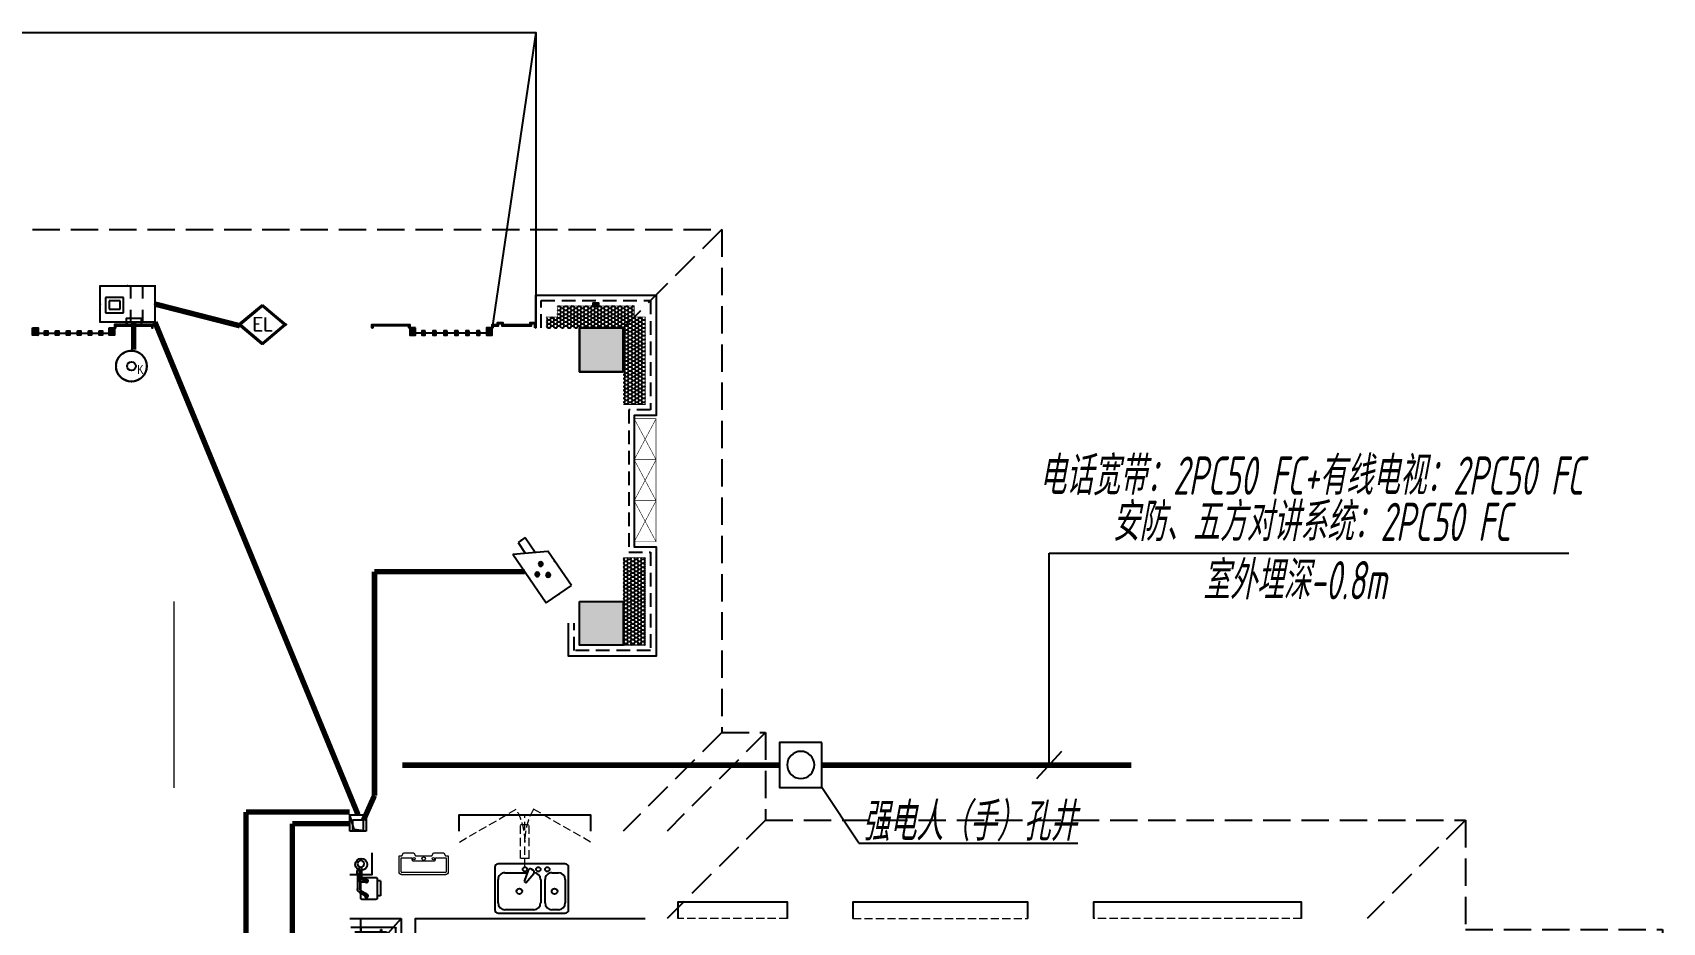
# Model space of a CAD drawing. Extents: x 3002737 to 4077523, y -995787 to -7267.
# Drawn here: x 3083137 to 3098037, y -918178 to -910043 of the extents above; entities that cross this region are included whole.
import ezdxf
from ezdxf.enums import TextEntityAlignment as Align

# ---------------------------------------------------------------- set-up
doc = ezdxf.new("R2010")
doc.units = 0
doc.header["$LTSCALE"] = 1000
doc.header["$MEASUREMENT"] = 0
doc.linetypes.add('DASH', pattern=[0.35, 0.25, -0.1])
doc.linetypes.add('HIDDEN', pattern=[0.375, 0.25, -0.125])
doc.layers.get('0').update_dxf_attribs({"linetype": 'CONTINUOUS'})
for name, color, linetype in [('!!DIM-动力', 7, 'CONTINUOUS'), ('!!电气', 1, 'CONTINUOUS'), ('A-EQPM-MECH', 191, 'CONTINUOUS'), ('AH-FURNITURE', 1, 'CONTINUOUS'), ('DIM-照明', 7, 'CONTINUOUS'), ('EQUIP-安防', 3, 'CONTINUOUS'), ('IP-bath&kitchen-JOHNSON', 4, 'CONTINUOUS'), ('LVTRY', 252, 'CONTINUOUS'), ('VPIPE-中水', 122, 'CONTINUOUS'), ('WIRE-安防', 4, 'CONTINUOUS'), ('WIRE-消防', 4, 'CONTINUOUS'), ('WIRE-综合布线', 5, 'DASH'), ('修改标示', 212, 'CONTINUOUS'), ('卫生间', 6, 'CONTINUOUS'), ('建筑-排气道', 252, 'CONTINUOUS'), ('电气', 6, 'CONTINUOUS'), ('看线', 185, 'CONTINUOUS'), ('立面', 73, 'CONTINUOUS'), ('立面-看线', 251, 'CONTINUOUS'), ('设备', 253, 'CONTINUOUS'), ('铝合金', 144, 'CONTINUOUS')]:
    doc.layers.add(name, color=color, linetype=linetype)
for name, color, linetype, lineweight in [('PUB_HATCH', 8, 'CONTINUOUS', 9), ('STAIR', 252, 'CONTINUOUS', 20), ('WINDOW', 146, 'CONTINUOUS', 20), ('平面-看线', 252, 'CONTINUOUS', 15), ('平面-空调室内机', 176, 'CONTINUOUS', 9), ('平面-空调预留孔', 252, 'CONTINUOUS', 15), ('立面-洞口示意', 252, 'CONTINUOUS', 13)]:
    doc.layers.add(name, color=color, linetype=linetype, lineweight=lineweight)
doc.styles.add('_TEL_DIM', font='SIMPLEX', dxfattribs={"width": 0.8, "height": 3.5, "bigfont": 'HZTXT'})
doc.styles.add('DIM_FONT', font='SIMPLEX', dxfattribs={"width": 0.7, "bigfont": 'GBCBIG'})
doc.styles.add('HZTXT', font='gbeitc.shx', dxfattribs={"width": 0.8, "height": 400, "bigfont": 'hztxt.shx'})
doc.styles.add('SM1', font='realsz.shx', dxfattribs={"width": 0.75, "bigfont": 'realhz.shx'})
doc.styles.get("Standard").update_dxf_attribs({"font": 'gbenor.shx', "bigfont": 'gbcbig.shx'})
pattern_1 = [(45, (-853350.0334, -780835.0008), (-2.24506403, 2.24506403), [])]
pattern_2 = [(45, (-665092.5196, -939480.5144), (-2.24506403, 2.24506403), [])]
pattern_3 = [(45, (-664992.5196, -939480.5153), (-2.24506403, 2.24506403), [])]
pattern_4 = [(45, (-664892.5196, -939480.5162), (-2.24506403, 2.24506403), [])]
pattern_5 = [(45, (-664792.5196, -939480.517), (-2.24506403, 2.24506403), [])]
pattern_6 = [(45, (-664692.5196, -939480.518), (-2.24506403, 2.24506403), [])]
pattern_7 = [(45, (-664592.5196, -939480.519), (-2.24506403, 2.24506403), [])]
pattern_8 = [(45, (-665202.5203, -939480.5138), (-2.24506403, 2.24506403), [])]
pattern_9 = [(45, (-664502.517, -939480.51), (-2.24506403, 2.24506403), [])]

# ---------------------------------------------------------------- blocks, each defined once
blk = doc.blocks.new('A$C148B7D8E')
at = {"layer": '卫生间', "color": 252, "linetype": 'DASH'}
for p, q in [((7700, 15400), (8600, 14500)), ((7300, 10800), (8200, 9900)), ((7700, 10800), (8600, 9900)), ((900, 10000), (1800, 9100)), ((7300, 10000), (8200, 9100))]:
    blk.add_line(p, q, dxfattribs=at)
blk.add_lwpolyline([(16100, 14000), (16100, 15400), (7700, 15400), (7700, 10800), (7300, 10800), (7300, 10000), (900, 10000), (900, 9000), (-900, 9000), (-900, -900), (1750, -900), (1750, -2100), (23450, -2100), (23450, -900), (25100, -900)], dxfattribs=at)
blk = doc.blocks.new('rtyg7uyhg')
at = {"layer": 'LVTRY'}
for p, q in [((193590, 45458), (193590, 45069)), ((194235, 45489), (193621, 45489)), ((194265, 45069), (194265, 45458)), ((193621, 45131), (193621, 45346)), ((193682, 45407), (193888, 45407)), ((193896, 45430), (193858, 45326)), ((193858, 45326), (193875, 45316)), ((193875, 45316), (193946, 45401)), ((193926, 45440), (193940, 45432)), ((194010, 45346), (194010, 45131)), ((194051, 45131), (194051, 45346)), ((194112, 45407), (194173, 45407)), ((194235, 45346), (194235, 45131)), ((193621, 45039), (194235, 45039)), ((193948, 45069), (193682, 45069)), ((194173, 45069), (194112, 45069))]:
    blk.add_line(p, q, dxfattribs=at)
for centre, radius in [((193866, 45438), 20.5), ((193989, 45438), 20.5), ((194071, 45438), 20.5), ((193815, 45238), 25.6), ((194137, 45238), 25.6)]:
    blk.add_circle(centre, radius, dxfattribs=at)
for centre, radius, start, end in [((193621, 45458), 30.7, 90, 180), ((194235, 45458), 30.7, 360, 90), ((193682, 45346), 61.4, 90, 180), ((193916, 45423), 20.5, 60, 159.4623), ((193930, 45414), 20.5, 320.5377, 60), ((193948, 45346), 61.4, 360, 90), ((194112, 45346), 61.4, 90, 180), ((194173, 45346), 61.4, 360, 90), ((193621, 45069), 30.7, 180, 270), ((193682, 45131), 61.4, 180, 270), ((193948, 45131), 61.4, 270, 360), ((194112, 45131), 61.4, 180, 270), ((194173, 45131), 61.4, 270, 360), ((194235, 45069), 30.7, 270, 360)]:
    blk.add_arc(centre, radius, start, end, dxfattribs=at)
at = {"layer": 'LVTRY', "style": 'DIM_FONT', "width": 0.8, "flags": 9}
for tag in ['YSIZE', 'XSIZE']:
    blk.add_attdef(tag, (193928, 45488), '', height=0.5, rotation=90, dxfattribs=at)
blk = doc.blocks.new('A$C60D053AF')
at = {"layer": 'AH-FURNITURE', "color": 8}
for p, q in [((233, -90), (128, -90)), ((233, -110), (128, -110)), ((193, -71), (328, -71)), ((193, -91), (328, -91)), ((245, -129), (245, -122)), ((265, -129), (265, -122)), ((342, -97), (370, -143)), ((356, -83), (384, -129)), ((255, -281), (255, -251)), ((255, -281), (393, -281)), ((393, -281), (393, -251))]:
    blk.add_line(p, q, dxfattribs=at)
for points in [[(170, -68, 1), (170, -94), (193, -94), (193, -68)], [(234, -251), (414, -251, 0.414214), (424, -241), (424, -111, 0.414214), (414, -101), (234, -101, 0.414214), (224, -111), (224, -241, 0.414214)], [(268, -122), (268, -107, 0.414214), (248, -87), (233, -87), (233, -113), (242, -113), (242, -122)], [(242, -152, 1), (268, -152), (268, -129), (242, -129)], [(384, -161, 1), (402, -143), (386, -127), (368, -145)]]:
    blk.add_lwpolyline(points, format="xyb", close=True, dxfattribs=at)
for centre, radius in [((100, -100), 30), ((255, -152), 15), ((255, -152), 10), ((393, -152), 15), ((393, -152), 10)]:
    blk.add_circle(centre, radius, dxfattribs=at)
for radius in [40, 20]:
    blk.add_arc((328, -111), radius, 45, 90, dxfattribs=at)
blk = doc.blocks.new('A-Kitchen-7')
at = {"layer": 'LVTRY'}
for p, q in [((-519, 780), (-7, 834)), ((-515, 756), (-519, 780)), ((-4, 811), (-515, 756)), ((515, 756), (-515, 756)), ((-515, 756), (-515, 40)), ((-486, 761), (-485, 756)), ((-29, 767), (-112, 756)), ((-29, 767), (-35, 806)), ((-7, 834), (-4, 811)), ((515, 780), (0, 780)), ((0, 756), (0, 780)), ((515, 756), (515, 780)), ((515, 40), (515, 756)), ((-515, 40), (515, 40))]:
    blk.add_line(p, q, dxfattribs=at)
blk.add_lwpolyline([(-469, 40), (-469, 0), (469, 0), (469, 40)], close=True, dxfattribs=at)
blk = doc.blocks.new('FRSDFDGDGDRGDR')
at = {"layer": '平面-空调预留孔', "color": 252}
for p, q in [((699612, 775044), (699612, 775441)), ((699619, 775448), (699746, 775448)), ((699746, 775448), (699746, 775355)), ((699720, 775342), (699720, 775143)), ((699727, 775349), (699740, 775349)), ((699727, 775136), (699740, 775136)), ((699746, 775130), (699746, 775037)), ((699746, 775037), (699619, 775037))]:
    blk.add_line(p, q, dxfattribs=at)
blk.add_lwpolyline([(699766, 775167), (699793, 775154), (699793, 775057), (699766, 775044), (699766, 775018), (699619, 775018, -0.414214), (699593, 775044), (699593, 775441, -0.414214), (699619, 775468), (699766, 775468), (699766, 775441), (699793, 775428), (699793, 775332), (699766, 775318)], format="xyb", close=True, dxfattribs=at)
for centre, radius in [((699740, 775243), 15.8), ((699740, 775332), 10.6), ((699740, 775154), 10.6)]:
    blk.add_circle(centre, radius, dxfattribs=at)
for centre, start, end in [((699619, 775441), 90, 180), ((699727, 775342), 90, 180), ((699740, 775355), 270, 360), ((699727, 775143), 180, 270), ((699740, 775130), 0, 90), ((699619, 775044), 180, 270)]:
    blk.add_arc(centre, 6.6, start, end, dxfattribs=at)
blk = doc.blocks.new('*U153')
h = blk.add_hatch(color=5)
h.set_gradient(color1=(0, 0, 255), rotation=180, tint=1)
h.paths.add_polyline_path([(0, 0), (-6.35, -6.35), (-6.35, -2.159), (-15, -2.159), (-15, 2.159), (-6.35, 2.159), (-6.35, 6.35)])
at = {"color": 0, "linetype": 'Continuous'}
blk.add_lwpolyline([(0, 0), (-6.35, -6.35), (-6.35, -2.159), (-15, -2.159), (-15, 2.159), (-6.35, 2.159), (-6.35, 6.35)], close=True, dxfattribs=at)
blk = doc.blocks.new('GDGDRGDRGRD')
at = {"layer": 'PUB_HATCH'}
blk.add_hatch(color=252, dxfattribs=at).paths.add_polyline_path([(430320, 370174), (430320, 370444), (430180, 370444), (430180, 370429), (430285, 370429), (430305, 370409), (430305, 370209), (430285, 370189), (429965, 370189), (429945, 370209), (429945, 370409), (429965, 370429), (430070, 370429), (430070, 370444), (429930, 370444), (429930, 370174)])
at = {"layer": 'LVTRY', "color": 251}
for p, q in [((430081, 371515), (429865, 371758)), ((430335, 371758), (429865, 371758)), ((429865, 371758), (429865, 370858)), ((430235, 370858), (430235, 371758)), ((430335, 371515), (430081, 371515)), ((430081, 371515), (430081, 371100)), ((429865, 370858), (430081, 371100)), ((430081, 371100), (430335, 371100)), ((429865, 370858), (430335, 370858))]:
    blk.add_line(p, q, dxfattribs=at)
at = {"layer": 'LVTRY'}
for p, q in [((429915, 370948), (429915, 371668)), ((429925, 371678), (430325, 371678)), ((429995, 371628), (429995, 371418)), ((430000, 371628), (430000, 371418)), ((430290, 371638), (430005, 371638)), ((430290, 371633), (430005, 371633)), ((430045, 371658), (430045, 371568)), ((430050, 371658), (430045, 371658)), ((430050, 371568), (430050, 371658)), ((430195, 371418), (430195, 371628)), ((430200, 371418), (430200, 371628)), ((430235, 371668), (430235, 370948)), ((429975, 371526), (430102, 371526)), ((429975, 371521), (429975, 371526)), ((430102, 371521), (429975, 371521)), ((430045, 371568), (430050, 371568)), ((430045, 371388), (430045, 371478)), ((430045, 371478), (430050, 371478)), ((430050, 371478), (430050, 371388)), ((430220, 371526), (430092, 371526)), ((430092, 371526), (430092, 371521)), ((430092, 371521), (430220, 371521)), ((430102, 371526), (430102, 371521)), ((430220, 371521), (430220, 371526)), ((430235, 371100), (430235, 371515)), ((429935, 371358), (429974, 371358)), ((429955, 371339), (429955, 371378)), ((430005, 371413), (430290, 371413)), ((430005, 371408), (430290, 371408)), ((430050, 371388), (430045, 371388)), ((429935, 371258), (429974, 371258)), ((429955, 371239), (429955, 371278)), ((429995, 370988), (429995, 371198)), ((430000, 370988), (430000, 371198)), ((430005, 371208), (430290, 371208)), ((430005, 371203), (430290, 371203)), ((430045, 371228), (430045, 371138)), ((430050, 371228), (430045, 371228)), ((430050, 371138), (430050, 371228)), ((430195, 371198), (430195, 370988)), ((430200, 371198), (430200, 370988)), ((430102, 371096), (429975, 371096)), ((429975, 371096), (429975, 371091)), ((429975, 371091), (430102, 371091)), ((430045, 371138), (430050, 371138)), ((430045, 370958), (430045, 371048)), ((430045, 371048), (430050, 371048)), ((430050, 371048), (430050, 370958)), ((430092, 371091), (430092, 371096)), ((430092, 371096), (430220, 371096)), ((430220, 371091), (430092, 371091)), ((430102, 371091), (430102, 371096)), ((430220, 371096), (430220, 371091)), ((430325, 370938), (429925, 370938)), ((430290, 370983), (430005, 370983)), ((430290, 370978), (430005, 370978)), ((430050, 370958), (430045, 370958))]:
    blk.add_line(p, q, dxfattribs=at)
at = {"layer": 'LVTRY', "color": 252}
for p, q in [((430070, 370429), (430070, 370444)), ((430180, 370429), (430180, 370444))]:
    blk.add_line(p, q, dxfattribs=at)
at = {"layer": 'LVTRY'}
blk.add_lwpolyline([(429609, 370758), (429735, 370758), (429735, 371758), (427635, 371758)], dxfattribs=at)
at = {"layer": 'LVTRY', "color": 252}
for points in [[(430335, 370159), (429915, 370159), (429915, 370459), (430335, 370459)], [(430320, 370174), (429930, 370174), (429930, 370444), (430320, 370444)], [(429965, 370429), (430285, 370429), (430305, 370409), (430305, 370209), (430285, 370189), (429965, 370189), (429945, 370209), (429945, 370409), (429965, 370429)]]:
    blk.add_lwpolyline(points, close=True, dxfattribs=at)
at = {"layer": 'LVTRY'}
for centre, radius in [((430147, 371523), 29.7), ((430147, 371523), 11.7), ((429955, 371358), 17), ((429955, 371258), 17), ((430147, 371093), 29.7), ((430147, 371093), 11.7)]:
    blk.add_circle(centre, radius, dxfattribs=at)
for centre, radius, start, end in [((429925, 371668), 10, 90, 180), ((430005, 371628), 10, 90, 180), ((430005, 371628), 5, 90, 180), ((430190, 371628), 10, 0, 90), ((430190, 371628), 5, 0, 90), ((430225, 371668), 10, 0, 90), ((430047, 371523), 56.7, 2.2742, 87.7258), ((430047, 371523), 52.2, 2.4704, 87.5296), ((430047, 371523), 56.7, 272.2742, 357.7258), ((430047, 371523), 52.2, 272.4704, 357.5296), ((430147, 371523), 56.7, 92.2742, 177.7258), ((430147, 371523), 56.7, 182.2742, 267.7258), ((430147, 371523), 52.2, 92.4704, 177.5296), ((430147, 371523), 52.2, 182.4704, 267.5296), ((430005, 371418), 10, 180, 270), ((430005, 371418), 5, 180, 270), ((430190, 371418), 5, 270, 0), ((430190, 371418), 10, 270, 0), ((430005, 371198), 10, 90, 180), ((430005, 371198), 5, 90, 180), ((430190, 371198), 10, 0, 90), ((430190, 371198), 5, 0, 90), ((430047, 371093), 56.7, 2.2742, 87.7258), ((430047, 371093), 52.2, 2.4704, 87.5296), ((430047, 371093), 56.7, 272.2742, 357.7258), ((430047, 371093), 52.2, 272.4704, 357.5296), ((430147, 371093), 56.7, 92.2742, 177.7258), ((430147, 371093), 56.7, 182.2742, 267.7258), ((430147, 371093), 52.2, 92.4704, 177.5296), ((430147, 371093), 52.2, 182.4704, 267.5296), ((429925, 370948), 10, 180, 270), ((430005, 370988), 10, 180, 270), ((430005, 370988), 5, 180, 270), ((430190, 370988), 5, 270, 0), ((430190, 370988), 10, 270, 0), ((430225, 370948), 10, 270, 0)]:
    blk.add_arc(centre, radius, start, end, dxfattribs=at)
at = {"layer": '立面-洞口示意', "color": 252}
blk.add_lwpolyline([(430335, 370159), (430071, 370253), (429915, 370459)], dxfattribs=at)
at = {"xscale": -1, "rotation": 270}
blk.add_blockref('FRSDFDGDGDRGDR', (-345583, -327434), dxfattribs=at)
at = {"xscale": -1}
blk.add_blockref('rtyg7uyhg', (622600, 326770), dxfattribs=at)
at = {"rotation": 270}
blk.add_blockref('A$C60D053AF', (430335, 372358), dxfattribs=at)
at = {"layer": 'LVTRY', "color": 1, "extrusion": (0, 0, -1), "xscale": -0.7999999999883585, "yscale": 0.7999999999883585, "zscale": -0.7999999999883585}
blk.add_blockref('A-Kitchen-7', (-429197, 370159), dxfattribs=at)
at = {"layer": '建筑-排气道', "xscale": -5, "yscale": 5, "zscale": 5, "rotation": 90}
blk.add_blockref('*U153', (430135, 370491), dxfattribs=at)
blk = doc.blocks.new('dongkong')
at = {"layer": '平面-空调预留孔', "color": 8, "linetype": 'HIDDEN', "ltscale": 0.3}
for p, q in [((-603796, 210900), (-603796, 210431)), ((-603836, 210821), (-603836, 210511)), ((-603836, 210821), (-603756, 210821)), ((-603756, 210821), (-603756, 210511))]:
    blk.add_line(p, q, dxfattribs=at)
blk.add_lwpolyline([(-603756, 210511), (-603836, 210511)], dxfattribs=at)
blk = doc.blocks.new('A$C028C60F5')
at = {"color": 252}
blk.add_lwpolyline([(400, 0), (0, 0), (0, -400), (400, -400)], close=True, dxfattribs=at)
at = {"layer": 'PUB_HATCH', "color": 252}
blk.add_solid([(0, -400), (400, -400), (0, 0), (400, 0)], dxfattribs=at)
blk = doc.blocks.new('A$C7D502F78')
at = {"layer": '修改标示', "ltscale": 2}
blk.add_lwpolyline([(-151, 197), (-11, 197), (-11, 142), (-151, 142)], close=True, dxfattribs=at)
blk = doc.blocks.new('A$C3EFA6995')
for p in [(9700, 100), (9700, -2400), (15900, -2400)]:
    blk.add_blockref('A$C028C60F5', p)
at = {"xscale": -1}
blk.add_blockref('A$C028C60F5', (16300, 100), dxfattribs=at)
blk = doc.blocks.new('A$C5F341E43')
at = {"layer": '立面'}
h = blk.add_hatch(dxfattribs=at)
h.set_pattern_fill('ANSI31', color=252, scale=2)
h.set_pattern_definition([(45, (-853150.0334, -779765.5013), (-2.24506403, 2.24506403), [])])
h.paths.add_polyline_path([(41275, 15800), (41225, 15800), (41225, 15830), (41275, 15830)])
h = blk.add_hatch(dxfattribs=at)
h.set_pattern_fill('ANSI31', color=252, scale=2)
h.set_pattern_definition([(45, (-665142.2845, -939480.3315), (-2.24506403, 2.24506403), [])])
h.paths.add_polyline_path([(40700, 15600), (40300, 15600), (40300, 15630), (40350, 15630), (40350, 15650), (40400, 15650), (40400, 15630), (40650, 15630), (40650, 15650), (40700, 15650)])
h.paths.add_polyline_path([(40690, 15600), (40310, 15600), (40310, 15620), (40360, 15620), (40360, 15640), (40390, 15640), (40390, 15620), (40660, 15620), (40660, 15640), (40690, 15640)])
h = blk.add_hatch(dxfattribs=at)
h.set_pattern_fill('ANSI31', color=252, scale=2)
h.set_pattern_definition(pattern_8)
h.paths.add_polyline_path([(36100, 15600), (36150, 15600), (36150, 15533), (36100, 15533)])
h = blk.add_hatch(dxfattribs=at)
h.set_pattern_fill('ANSI31', color=252, scale=2)
h.set_pattern_definition(pattern_2)
h.paths.add_polyline_path([(36210, 15573), (36240, 15573), (36240, 15533), (36210, 15533)])
h = blk.add_hatch(dxfattribs=at)
h.set_pattern_fill('ANSI31', color=252, scale=2)
h.set_pattern_definition(pattern_3)
h.paths.add_polyline_path([(36310, 15573), (36340, 15573), (36340, 15533), (36310, 15533)])
h = blk.add_hatch(dxfattribs=at)
h.set_pattern_fill('ANSI31', color=252, scale=2)
h.set_pattern_definition(pattern_4)
h.paths.add_polyline_path([(36410, 15573), (36440, 15573), (36440, 15533), (36410, 15533)])
h = blk.add_hatch(dxfattribs=at)
h.set_pattern_fill('ANSI31', color=252, scale=2)
h.set_pattern_definition(pattern_5)
h.paths.add_polyline_path([(36510, 15573), (36540, 15573), (36540, 15533), (36510, 15533)])
h = blk.add_hatch(dxfattribs=at)
h.set_pattern_fill('ANSI31', color=252, scale=2)
h.set_pattern_definition(pattern_6)
h.paths.add_polyline_path([(36610, 15573), (36640, 15573), (36640, 15533), (36610, 15533)])
h = blk.add_hatch(dxfattribs=at)
h.set_pattern_fill('ANSI31', color=252, scale=2)
h.set_pattern_definition(pattern_7)
h.paths.add_polyline_path([(36710, 15573), (36740, 15573), (36740, 15533), (36710, 15533)])
h = blk.add_hatch(dxfattribs=at)
h.set_pattern_fill('ANSI31', color=252, scale=2)
h.set_pattern_definition(pattern_9)
h.paths.add_polyline_path([(36800, 15600), (36850, 15600), (36850, 15533), (36800, 15533)])
h = blk.add_hatch(dxfattribs=at)
h.set_pattern_fill('ANSI31', color=252, scale=2)
h.set_pattern_definition(pattern_1)
edge = h.paths.add_edge_path()
edge.add_line((36850, 15600), (36860, 15600))
edge.add_line((36860, 15600), (36860, 15620))
edge.add_line((36860, 15620), (37190, 15620))
edge.add_line((37190, 15620), (37190, 15600))
edge.add_line((37190, 15600), (37200, 15600))
edge.add_line((37200, 15600), (37200, 15630))
edge.add_line((37200, 15630), (36850, 15630))
edge.add_line((36850, 15630), (36850, 15600))
h = blk.add_hatch(dxfattribs=at)
h.set_pattern_fill('ANSI31', color=252, scale=2)
h.set_pattern_definition(pattern_1)
edge = h.paths.add_edge_path()
edge.add_line((39550, 15600), (39540, 15600))
edge.add_line((39540, 15600), (39540, 15620))
edge.add_line((39540, 15620), (39210, 15620))
edge.add_line((39210, 15620), (39210, 15600))
edge.add_line((39210, 15600), (39200, 15600))
edge.add_line((39200, 15600), (39200, 15630))
edge.add_line((39200, 15630), (39550, 15630))
edge.add_line((39550, 15630), (39550, 15600))
h = blk.add_hatch(dxfattribs=at)
h.set_pattern_fill('ANSI31', color=252, scale=2)
h.set_pattern_definition(pattern_9)
h.paths.add_polyline_path([(39600, 15600), (39550, 15600), (39550, 15533), (39600, 15533)])
h = blk.add_hatch(dxfattribs=at)
h.set_pattern_fill('ANSI31', color=252, scale=2)
h.set_pattern_definition(pattern_7)
h.paths.add_polyline_path([(39690, 15573), (39660, 15573), (39660, 15533), (39690, 15533)])
h = blk.add_hatch(dxfattribs=at)
h.set_pattern_fill('ANSI31', color=252, scale=2)
h.set_pattern_definition(pattern_6)
h.paths.add_polyline_path([(39790, 15573), (39760, 15573), (39760, 15533), (39790, 15533)])
h = blk.add_hatch(dxfattribs=at)
h.set_pattern_fill('ANSI31', color=252, scale=2)
h.set_pattern_definition(pattern_5)
h.paths.add_polyline_path([(39890, 15573), (39860, 15573), (39860, 15533), (39890, 15533)])
h = blk.add_hatch(dxfattribs=at)
h.set_pattern_fill('ANSI31', color=252, scale=2)
h.set_pattern_definition(pattern_4)
h.paths.add_polyline_path([(39990, 15573), (39960, 15573), (39960, 15533), (39990, 15533)])
h = blk.add_hatch(dxfattribs=at)
h.set_pattern_fill('ANSI31', color=252, scale=2)
h.set_pattern_definition(pattern_3)
h.paths.add_polyline_path([(40090, 15573), (40060, 15573), (40060, 15533), (40090, 15533)])
h = blk.add_hatch(dxfattribs=at)
h.set_pattern_fill('ANSI31', color=252, scale=2)
h.set_pattern_definition(pattern_2)
h.paths.add_polyline_path([(40190, 15573), (40160, 15573), (40160, 15533), (40190, 15533)])
h = blk.add_hatch(dxfattribs=at)
h.set_pattern_fill('ANSI31', color=252, scale=2)
h.set_pattern_definition(pattern_8)
h.paths.add_polyline_path([(40300, 15600), (40250, 15600), (40250, 15533), (40300, 15533)])
at = {"layer": '立面-看线'}
h = blk.add_hatch(dxfattribs=at)
h.set_pattern_fill('HONEY', color=252, scale=13)
h.set_pattern_definition([(0, (-420517.216, -516416.725), (30.95625, 17.872595), [20.6375, -41.275]), (120, (-420517.216, -516416.725), (-30.9562463, 17.8726014), [20.6375, -41.275]), (60, (-420517.216, -516416.725), (3.7e-06, 35.7451964), [-41.275, 20.6375])])
h.paths.add_polyline_path([(40900, 15700), (40900, 15800), (41600, 15800), (41600, 15700), (41700, 15700), (41700, 14900), (41500, 14900), (41500, 15600), (40801, 15600), (40801, 15700)])
h = blk.add_hatch(dxfattribs=at)
h.set_pattern_fill('HONEY', color=252, scale=13)
h.set_pattern_definition([(0, (-420616.579, -519516.725), (30.95625, 17.872595), [20.6375, -41.275]), (120, (-420616.579, -519516.725), (-30.9562463, 17.8726014), [20.6375, -41.275]), (60, (-420616.579, -519516.725), (3.7e-06, 35.7451964), [-41.275, 20.6375])])
h.paths.add_polyline_path([(41500, 12900), (41500, 12900), (41500, 13500), (41699, 13500), (41699, 12700), (41500, 12700)])
at = {"color": 252, "const_width": 8}
for points in [[(41500, 14900), (41700, 14900), (41700, 15700), (41600, 15700), (41600, 15800), (41310, 15800), (41310, 15800), (41190, 15800), (41190, 15800), (40900, 15800), (40900, 15700), (40800, 15700), (40800, 15600)], [(41500, 13500), (41700, 13500), (41700, 12700), (41100, 12700), (41100, 12900)]]:
    blk.add_lwpolyline(points, dxfattribs=at)
at = {"layer": 'A-EQPM-MECH', "color": 252}
for points in [[(35700, 15600), (35700, 18300), (40700, 18300), (40700, 15600)], [(40700, 18300), (40300, 15600)]]:
    blk.add_lwpolyline(points, dxfattribs=at)
at = {"layer": 'IP-bath&kitchen-JOHNSON', "color": 252}
blk.add_lwpolyline([(39200, 10800), (39200, 10600), (39000, 10600)], dxfattribs=at)
at = {"layer": 'STAIR', "color": 252}
blk.add_line((37390, 13100), (37390, 11394), dxfattribs=at)
at = {"layer": 'VPIPE-中水', "color": 252, "linetype": 'Continuous'}
blk.add_circle((39105, 10695), 55, dxfattribs=at)
at = {"layer": 'WINDOW', "color": 252, "linetype": 'DASH', "ltscale": 0.3}
for points in [[(40002, 10900), (40521, 11200, -0.131652), (40602, 10900)], [(41200, 10900), (40680, 11200, 0.131652), (40600, 10900)]]:
    blk.add_lwpolyline(points, format="xyb", dxfattribs=at)
at = {"layer": '平面-看线', "color": 252, "linetype": 'DASH', "ltscale": 0.3}
for points in [[(43000, 10200), (42000, 10200)], [(43600, 10200), (45200, 10200)], [(47700, 10200), (45800, 10200)]]:
    blk.add_lwpolyline(points, dxfattribs=at)
at = {"layer": '看线', "color": 252}
blk.add_lwpolyline([(40700, 15600), (40700, 15900), (41800, 15900), (41800, 14800), (41600, 14800), (41600, 13600), (41800, 13600), (41800, 12600), (41000, 12600), (41000, 12900)], dxfattribs=at)
at = {"layer": '看线', "color": 252, "linetype": 'HIDDEN', "ltscale": 0.5}
blk.add_lwpolyline([(40750, 15600), (40750, 15850), (41750, 15850), (41750, 14850), (41550, 14850), (41550, 13550), (41750, 13550), (41750, 12650), (41050, 12650), (41050, 12900)], dxfattribs=at)
at = {"layer": '看线', "color": 252, "ltscale": 0.5}
for points in [[(40000, 11000), (40000, 11150), (41200, 11150), (41200, 11000)], [(43000, 10200), (43000, 10350), (42000, 10350), (42000, 10200)], [(45200, 10200), (45200, 10350), (43600, 10350), (43600, 10200)], [(47700, 10200), (47700, 10350), (45800, 10350), (45800, 10200)]]:
    blk.add_lwpolyline(points, dxfattribs=at)
at = {"layer": '立面', "color": 252}
for p, q in [((36310, 15573), (36340, 15573)), ((36310, 15533), (36310, 15573)), ((36340, 15533), (36310, 15533)), ((36340, 15573), (36340, 15533)), ((40090, 15573), (40060, 15573)), ((40060, 15573), (40060, 15533)), ((40060, 15533), (40090, 15533)), ((40090, 15533), (40090, 15573))]:
    blk.add_line(p, q, dxfattribs=at)
for points in [[(41275, 15800), (41225, 15800), (41225, 15830), (41275, 15830)], [(36100, 15600), (36150, 15600), (36150, 15533), (36100, 15533)], [(36410, 15573), (36440, 15573), (36440, 15533), (36410, 15533)], [(36510, 15573), (36540, 15573), (36540, 15533), (36510, 15533)], [(36610, 15573), (36640, 15573), (36640, 15533), (36610, 15533)], [(36710, 15573), (36740, 15573), (36740, 15533), (36710, 15533)], [(36800, 15600), (36850, 15600), (36850, 15533), (36800, 15533)], [(39600, 15600), (39550, 15600), (39550, 15533), (39600, 15533)], [(39690, 15573), (39660, 15573), (39660, 15533), (39690, 15533)], [(39790, 15573), (39760, 15573), (39760, 15533), (39790, 15533)], [(39890, 15573), (39860, 15573), (39860, 15533), (39890, 15533)], [(39990, 15573), (39960, 15573), (39960, 15533), (39990, 15533)], [(40300, 15600), (40250, 15600), (40250, 15533), (40300, 15533)]]:
    blk.add_lwpolyline(points, close=True, dxfattribs=at)
for points in [[(36850, 15600), (36860, 15600), (36860, 15620), (37190, 15620), (37190, 15600), (37200, 15600), (37200, 15630), (36850, 15630), (36850, 15600)], [(39550, 15600), (39540, 15600), (39540, 15620), (39210, 15620), (39210, 15600), (39200, 15600), (39200, 15630), (39550, 15630), (39550, 15600)]]:
    blk.add_lwpolyline(points, dxfattribs=at)
at = {"layer": '设备', "color": 252, "const_width": 5}
for points in [[(41600, 14395), (41600, 14770), (41800, 14770), (41800, 14395)], [(41600, 14020), (41600, 14395), (41800, 14395), (41800, 14020)], [(41600, 13645), (41600, 14020), (41800, 14020), (41800, 13645)]]:
    blk.add_lwpolyline(points, close=True, dxfattribs=at)
for points in [[(41600, 14770), (41800, 14395)], [(41800, 14770), (41600, 14395)], [(41600, 14395), (41800, 14020)], [(41800, 14395), (41600, 14020)], [(41600, 14020), (41800, 13645)], [(41800, 14020), (41600, 13645)]]:
    blk.add_lwpolyline(points, dxfattribs=at)
at = {"layer": '铝合金', "color": 252}
for p, q in [((36150, 15553), (36210, 15553)), ((36240, 15553), (36310, 15553)), ((36340, 15553), (36410, 15553)), ((36440, 15553), (36510, 15553)), ((36540, 15553), (36610, 15553)), ((36640, 15553), (36710, 15553)), ((36740, 15553), (36800, 15553)), ((39660, 15553), (39600, 15553)), ((39760, 15553), (39690, 15553)), ((39860, 15553), (39790, 15553)), ((39960, 15553), (39890, 15553)), ((40060, 15553), (39990, 15553)), ((40160, 15553), (40090, 15553)), ((40250, 15553), (40190, 15553))]:
    blk.add_line(p, q, dxfattribs=at)
for points in [[(41275, 15800), (41225, 15800), (41225, 15830), (41275, 15830)], [(36100, 15600), (36150, 15600), (36150, 15533), (36100, 15533)], [(36210, 15573), (36240, 15573), (36240, 15533), (36210, 15533)], [(36310, 15573), (36340, 15573), (36340, 15533), (36310, 15533)], [(36410, 15573), (36440, 15573), (36440, 15533), (36410, 15533)], [(36510, 15573), (36540, 15573), (36540, 15533), (36510, 15533)], [(36610, 15573), (36640, 15573), (36640, 15533), (36610, 15533)], [(36710, 15573), (36740, 15573), (36740, 15533), (36710, 15533)], [(36800, 15600), (36850, 15600), (36850, 15533), (36800, 15533)], [(39600, 15600), (39550, 15600), (39550, 15533), (39600, 15533)], [(39690, 15573), (39660, 15573), (39660, 15533), (39690, 15533)], [(39790, 15573), (39760, 15573), (39760, 15533), (39790, 15533)], [(39890, 15573), (39860, 15573), (39860, 15533), (39890, 15533)], [(39990, 15573), (39960, 15573), (39960, 15533), (39990, 15533)], [(40090, 15573), (40060, 15573), (40060, 15533), (40090, 15533)], [(40190, 15573), (40160, 15573), (40160, 15533), (40190, 15533)], [(40300, 15600), (40250, 15600), (40250, 15533), (40300, 15533)]]:
    blk.add_lwpolyline(points, close=True, dxfattribs=at)
for points in [[(40300, 15600), (40300, 15630), (40350, 15630), (40350, 15650), (40400, 15650), (40400, 15630), (40650, 15630), (40650, 15650), (40700, 15650), (40700, 15600)], [(36850, 15600), (36860, 15600), (36860, 15620), (37190, 15620), (37190, 15600), (37200, 15600), (37200, 15630), (36850, 15630), (36850, 15600)], [(39550, 15600), (39540, 15600), (39540, 15620), (39210, 15620), (39210, 15600), (39200, 15600), (39200, 15630), (39550, 15630), (39550, 15600)], [(40310, 15600), (40310, 15620), (40360, 15620), (40360, 15640), (40390, 15640), (40390, 15620), (40660, 15620), (40660, 15640), (40690, 15640), (40690, 15600)]]:
    blk.add_lwpolyline(points, dxfattribs=at)
at = {"color": 252, "xscale": -1}
for name, p in [('A$C148B7D8E', (50100, 1100)), ('A$C3EFA6995', (51200, 15500)), ('GDGDRGDRGRD', (469335, -361558))]:
    blk.add_blockref(name, p, dxfattribs=at)
at = {"color": 252}
blk.add_blockref('A$C028C60F5', (41100, 15600), dxfattribs=at)
at = {"layer": '修改标示', "color": 252, "ltscale": 2, "xscale": -1}
blk.add_blockref('A$C7D502F78', (36944, 15488), dxfattribs=at)
at = {"layer": '平面-空调室内机', "color": 252, "ltscale": 0.3, "rotation": 180}
blk.add_blockref('dongkong', (-563196, 221571), dxfattribs=at)
blk = doc.blocks.new('$equip$00002474')
for p, q in [((-0.52, 0), (0, 0.44)), ((0, 0.44), (0.52, 0)), ((0, -0.44), (-0.52, 0)), ((0.52, 0), (0, -0.44))]:
    blk.add_line(p, q)
at = {"const_width": 0.04}
blk.add_lwpolyline([(0, 0.44), (-0.52, 0), (0, -0.44), (0.52, 0), (0, 0.44), (-0.52, 0)], dxfattribs=at)
for p in [(0, 0.44), (-0.52, 0), (0.52, 0), (0, -0.44)]:
    blk.add_point(p)
at = {"color": 7, "style": '_TEL_DIM'}
blk.add_attdef('$TEXT$', text='', height=0.3, dxfattribs=at).set_placement((0.028, 0.012), align=Align.MIDDLE_CENTER)
at = {"color": 7, "style": '_TEL_DIM', "flags": 1}
blk.add_attdef('A', text='', height=0.00002, dxfattribs=at).set_placement((0, 0), align=Align.MIDDLE_CENTER)
blk = doc.blocks.new('A$C04F44ECC')
at = {"layer": '!!电气'}
for p, q in [((0, 0), (-300, 0)), ((-300, 0), (-300, -300)), ((-250, -200), (-250, 0)), ((0, 0), (-223, -27)), ((-50, 0), (-50, -200)), ((0, -300), (0, 0)), ((-223, -27), (-300, -300)), ((-50, -200), (-250, -200)), ((-300, -300), (0, -300))]:
    blk.add_line(p, q, dxfattribs=at)
blk = doc.blocks.new('$equip$00001465')
for p, q in [((-0.75, 0.1), (-0.457, 0.1)), ((-0.75, -0.1), (-0.75, 0.1)), ((-0.6, 0.35), (-0.2, -0.35)), ((-0.6, 0.35), (0.75, 0.35)), ((0.75, 0.35), (0.75, -0.35)), ((-0.75, -0.1), (-0.343, -0.1)), ((0.75, -0.35), (-0.2, -0.35))]:
    blk.add_line(p, q)
for centre in [(-0.05, -0.05), (0.1, 0.15), (0.25, -0.05)]:
    blk.add_circle(centre, 0.05)
for p in [(-0.75, 0), (0.075, 0.35), (0.75, 0), (0.075, -0.35)]:
    blk.add_point(p)
for points in [[(-0.05, 0), (-0.05, 0), (-0.075, -0.007), (-0.025, -0.007)], [(0.057, 0.175), (0.143, 0.175), (0.05, 0.15), (0.15, 0.15)], [(0.057, 0.125), (0.143, 0.125), (0.05, 0.15), (0.15, 0.15)], [(0.075, 0.193), (0.125, 0.193), (0.057, 0.175), (0.143, 0.175)], [(0.075, 0.107), (0.125, 0.107), (0.057, 0.125), (0.143, 0.125)], [(0.1, 0.2), (0.1, 0.2), (0.075, 0.193), (0.125, 0.193)], [(0.1, 0.1), (0.1, 0.1), (0.075, 0.107), (0.125, 0.107)], [(0.25, 0), (0.25, 0), (0.225, -0.007), (0.275, -0.007)], [(-0.093, -0.025), (-0.007, -0.025), (-0.1, -0.05), (0, -0.05)], [(-0.093, -0.075), (-0.007, -0.075), (-0.1, -0.05), (0, -0.05)], [(-0.075, -0.007), (-0.025, -0.007), (-0.093, -0.025), (-0.007, -0.025)], [(-0.075, -0.093), (-0.025, -0.093), (-0.093, -0.075), (-0.007, -0.075)], [(-0.05, -0.1), (-0.05, -0.1), (-0.075, -0.093), (-0.025, -0.093)], [(0.207, -0.025), (0.293, -0.025), (0.2, -0.05), (0.3, -0.05)], [(0.207, -0.075), (0.293, -0.075), (0.2, -0.05), (0.3, -0.05)], [(0.225, -0.007), (0.275, -0.007), (0.207, -0.025), (0.293, -0.025)], [(0.225, -0.093), (0.275, -0.093), (0.207, -0.075), (0.293, -0.075)], [(0.25, -0.1), (0.25, -0.1), (0.225, -0.093), (0.275, -0.093)]]:
    blk.add_solid(points)
at = {"flags": 9}
blk.add_attdef('A', (-0.016, -0.016), '', height=0.00002, dxfattribs=at)
blk = doc.blocks.new('dfgdsgsdg')
at = {"layer": '!!DIM-动力'}
blk.add_lwpolyline([(1783913, 547079), (1784300, 547079), (1784300, 546668), (1783913, 546668)], close=True, dxfattribs=at)
blk.add_circle((1784105, 546875), 124, dxfattribs=at)
blk = doc.blocks.new('$equip$00002625')
at = {"linetype": 'Continuous'}
for p, q in [((-0.625, -0.415), (-0.625, 0.415)), ((-0.625, 0.415), (0.625, 0.415)), ((0.071, 0.129), (0.071, 0.415)), ((0.35, 0.129), (0.35, 0.415)), ((0.625, 0.415), (0.625, -0.415)), ((0.071, -0.415), (0.071, -0.129)), ((0.35, -0.415), (0.35, -0.129)), ((0.625, -0.415), (-0.625, -0.415))]:
    blk.add_line(p, q, dxfattribs=at)
for p, q in [((-0.092, 0.153), (-0.504, 0.153)), ((-0.504, 0.153), (-0.504, -0.199)), ((-0.172, 0.073), (-0.424, 0.073)), ((-0.424, 0.073), (-0.424, -0.119)), ((-0.172, -0.119), (-0.172, 0.073)), ((-0.092, -0.199), (-0.092, 0.153)), ((-0.504, -0.199), (-0.092, -0.199)), ((-0.424, -0.119), (-0.172, -0.119))]:
    blk.add_line(p, q)
at = {"const_width": 0.04}
blk.add_lwpolyline([(-0.625, 0.415), (0.625, 0.415), (0.625, -0.415), (-0.625, -0.415), (-0.625, 0.415), (0.625, 0.415)], dxfattribs=at)
for p in [(0, 0.415), (-0.625, 0), (0.625, 0), (0, -0.415)]:
    blk.add_point(p)
at = {"color": 7, "style": '_TEL_DIM', "flags": 1}
blk.add_attdef('A', text='', height=0.000025, dxfattribs=at).set_placement((0, 0), align=Align.MIDDLE_CENTER)
blk = doc.blocks.new('$equip$00002479')
at = {"const_width": 0.04}
blk.add_lwpolyline([(-0.3, 0, 1), (0.3, 0, 1), (-0.3, 0, 0.942883)], format="xyb", dxfattribs=at)
for radius in [0.3, 0.0841]:
    blk.add_circle((0, 0), radius)
for p in [(-0.3, 0), (0, 0.3), (0.3, 0), (0, -0.3)]:
    blk.add_point(p)
at = {"color": 7, "style": '_TEL_DIM', "flags": 1}
blk.add_attdef('A', text='', height=0.00002, dxfattribs=at).set_placement((0, 0), align=Align.MIDDLE_CENTER)
blk = doc.blocks.new('A$C18BE6784')
at = {"layer": 'EQUIP-安防', "linetype": 'ByBlock', "xscale": 400, "yscale": 400, "zscale": 400}
blk.add_blockref('$equip$00002479', (-47, 62), dxfattribs=at)
at = {"layer": 'EQUIP-安防', "color": 7, "linetype": 'ByBlock', "style": 'SM1', "width": 0.75}
blk.add_text('K', height=71.8, dxfattribs=at).set_placement((0, 0))

msp = doc.modelspace()

# ---------------------------------------------------------------- linework, layer by layer
at = {"layer": '!!电气'}
for p, q in [((3092429.9, -916740), (3092429.9, -914801.9)), ((3092429.9, -914801.9), (3097182.7, -914801.9))]:
    msp.add_line(p, q, dxfattribs=at)
at = {"layer": '!!电气', "color": 1}
msp.add_line((3092543.6, -916614.8), (3092316.1, -916865.3), dxfattribs=at)
at = {"layer": 'DIM-照明', "color": 7}
for q in [(3090353.1, -916945.6), (3092694.1, -917453.6)]:
    msp.add_line((3090689.9, -917453.6), q, dxfattribs=at)
at = {"layer": 'WIRE-安防', "color": 6, "const_width": 50}
for points in [[(3084256.2, -912524.8), (3085033.4, -912723.9)], [(3084060.7, -912943.2), (3084060.7, -912690.8)], [(3084256.2, -912690.8), (3086112.4, -917193.2)], [(3085511.7, -917275.3), (3085511.7, -920131.7)], [(3086037.4, -917275.3), (3085511.7, -917275.3)]]:
    msp.add_lwpolyline(points, dxfattribs=at)
at = {"layer": 'WIRE-消防', "color": 4, "const_width": 50}
for points in [[(3087636.4, -914971.1), (3086262.7, -914971.1)], [(3086262.7, -914971.1), (3086262.7, -917019.1)], [(3086262.7, -917019.1), (3086162.4, -917243.2)]]:
    msp.add_lwpolyline(points, dxfattribs=at)
at = {"layer": 'WIRE-综合布线', "color": 4, "const_width": 50}
for points in [[(3089965.8, -916739.9), (3086518.3, -916739.9)], [(3090353.1, -916740), (3093181.4, -916740)], [(3085088, -917168.9), (3086037.4, -917168.8)], [(3085088, -917168.9), (3085088, -920342)]]:
    msp.add_lwpolyline(points, dxfattribs=at)

# ---------------------------------------------------------------- block references
at = {"layer": '!!DIM-动力', "xscale": -1, "rotation": 359.9982631100344}
msp.add_blockref('dfgdsgsdg', (4874249.1, -1463667.4), dxfattribs=at)
at = {"layer": '!!电气'}
msp.add_blockref('A$C5F341E43', (3047037.4, -928343.2), dxfattribs=at)
at = {"xscale": -0.5, "yscale": 0.5, "zscale": 0.5, "rotation": 180}
msp.add_blockref('A$C04F44ECC', (3086187.4, -917343.2), dxfattribs=at)
at = {"layer": 'EQUIP-安防', "color": 6, "xscale": 400, "yscale": 400, "zscale": 400}
msp.add_blockref('$equip$00002625', (3084006.2, -912524.8), dxfattribs=at)
at = {"layer": 'EQUIP-安防', "xscale": 400, "yscale": 400, "zscale": 400}
msp.add_blockref('$equip$00002474', (3085228.7, -912713.1), dxfattribs=at).add_auto_attribs({'$TEXT$': 'EL'})
at = {"layer": 'EQUIP-安防'}
ref = msp.add_blockref('$equip$00002474', (3085246.2, -912713.1), dxfattribs=dict(at, xscale=-400, yscale=400, zscale=400))
ref.add_attrib('$TEXT$', 'EL', dxfattribs={"layer": '0', "color": 7, "height": 120, "style": '_TEL_DIM'}).set_placement((3085234.9, -912708.2), align=Align.MIDDLE_CENTER)
at = {"layer": 'EQUIP-安防', "color": 4, "xscale": -399.9999999999999, "yscale": 399.9999999999999, "zscale": 399.9999999999999, "rotation": 124.4370960783936}
msp.add_blockref('$equip$00001465', (3087777.8, -914929.9), dxfattribs=at)
at = {"layer": '电气', "linetype": 'ByBlock', "xscale": 1.169999999925494, "yscale": 1.169999999925494, "zscale": 1.169999999925494}
msp.add_blockref('A$C18BE6784', (3084095.4, -913164.9), dxfattribs=at)

# ---------------------------------------------------------------- texts
at = {"layer": 'DIM-照明', "color": 7, "style": 'HZTXT', "width": 0.7}
for s, p in [('电话宽带：2PC50 FC+有线电视：2PC50 FC', (3092338.4, -914268.4, 1500)), ('安防、五方对讲系统：2PC50 FC', (3093008.2, -914691.5, 1500)), ('室外埋深-0.8m', (3093835.4, -915224.7, 1500)), ('强电人（手）孔井', (3090722.6, -917431.3))]:
    msp.add_text(s, height=350, dxfattribs=at).set_placement(p)

doc.saveas('drawing.dxf')
